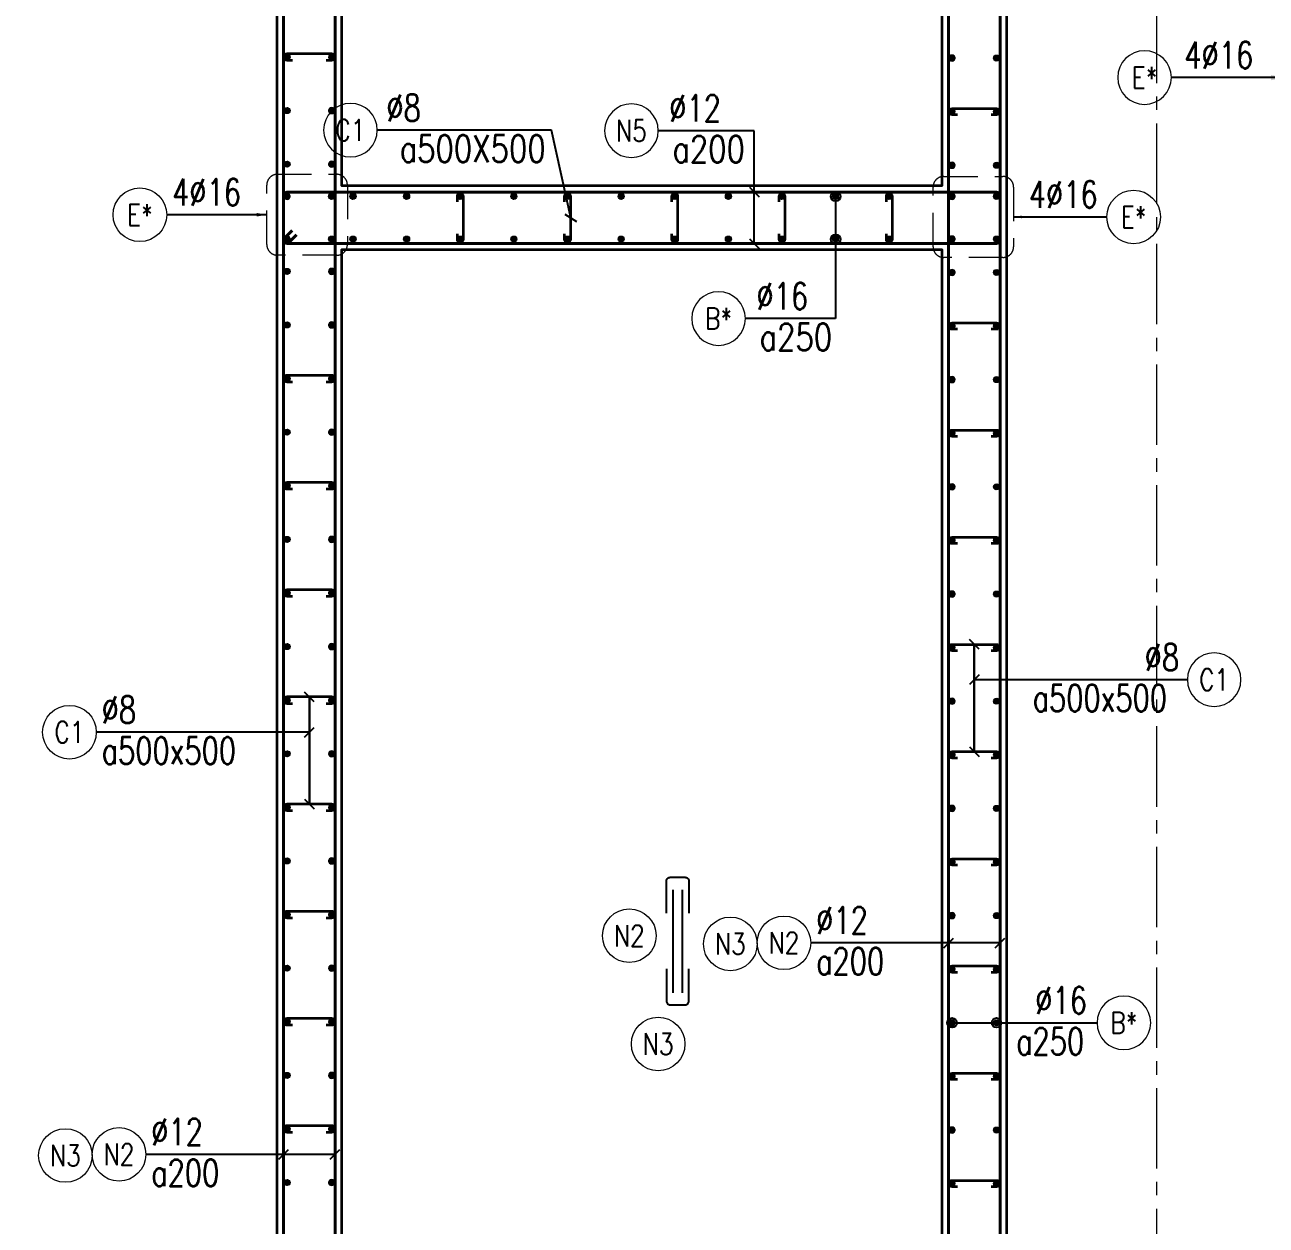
# Model space of a CAD drawing. Header units: millimetres. Extents: x 988833 to 1318015, y -9365 to 47591.
# Drawn here: x 1041164 to 1046951, y 5337 to 10936 of the extents above; entities that cross this region are included whole.
import ezdxf
from ezdxf.enums import TextEntityAlignment as Align

# ---------------------------------------------------------------- set-up
doc = ezdxf.new("R2010")
doc.units = ezdxf.units.MM
doc.header["$MEASUREMENT"] = 0
for name, pattern in [('HIDDEN', [9.525, 6.35, -3.175]), ('HIDDEN2', [4.7625, 3.175, -1.5875]), ('OF_Grid_1$0$CENTER2', [1.125, 0.75, -0.125, 0.125, -0.125])]:
    doc.linetypes.add(name, pattern=pattern)
doc.layers.get('0').update_dxf_attribs({"lineweight": 20})
doc.layers.add('Hidden', color=9, linetype='HIDDEN')
doc.layers.add('Ligature', color=1, linetype='Continuous')
for name, color, linetype, lineweight in [('KC-LEADER', 153, 'Continuous', 18), ('KC-THEP', 6, 'Continuous', 40), ('NDC_S_DIM', 1, 'Continuous', 15), ('NDC_S_HIDDEN', 8, 'HIDDEN2', 13), ('NDC_S_LEADER', 1, 'Continuous', 15), ('NDC_S_REBAR', 4, 'Continuous', 35), ('NDC_S_STIRRUP', 4, 'Continuous', 40), ('NDC_S_VN TEXT', 7, 'Continuous', 20), ('NDC_S_WALL', 6, 'Continuous', 35), ('OF_Grid_1$0$NDC_S_AXIS', 5, 'OF_Grid_1$0$CENTER2', 13)]:
    doc.layers.add(name, color=color, linetype=linetype, lineweight=lineweight)
doc.styles.add('NDC_ARIAL', font='arial.ttf', dxfattribs={"width": 0.85})
doc.styles.add('NDC_DIM', font='', dxfattribs={"width": 0.75})
doc.styles.add('NDC_EN TXT', font='romans.shx', dxfattribs={"width": 0.8})
doc.styles.get('NDC_DIM').set_extended_font_data('Dotum')
doc.dimstyles.new('NDC_1-50', dxfattribs={"dimscale": 50, "dimtxt": 2.5, "dimasz": 1, "dimexe": 1.5, "dimexo": 0, "dimgap": 0.8, "dimtad": 1, "dimdec": 0, "dimdsep": 46, "dimtxsty": 'NDC_ARIAL', "dimblk": 'DIMMARK', "dimcen": 49999.938995, "dimdle": 1.5, "dimclrd": 1, "dimclre": 1, "dimclrt": 3, "dimadec": 0, "dimazin": 0, "dimtfac": 1, "dimtdec": 0, "dimtix": 1, "dimtmove": 2, "dimatfit": 3, "dimfxl": 1, "dimarcsym": 0})
doc.dimstyles.new('NDC_dim_25', dxfattribs={"dimscale": 25, "dimtxt": 2.5, "dimasz": 1.5, "dimexe": 1.5, "dimexo": 2.5, "dimgap": 1, "dimtad": 1, "dimdec": 0, "dimzin": 0, "dimdsep": 46, "dimtxsty": 'NDC_DIM', "dimblk": 'DIMMARK', "dimcen": 0.09, "dimdle": 1.2, "dimclrd": 1, "dimclre": 1, "dimclrt": 3, "dimadec": 0, "dimazin": 0, "dimtfac": 1, "dimtdec": 0, "dimtix": 1, "dimtofl": 0, "dimtmove": 0, "dimatfit": 3, "dimfxl": 6, "dimfxlon": 1, "dimtolj": 1, "dimtzin": 0, "dimarcsym": 0})
doc.dimstyles.new('NDC_dim_30', dxfattribs={"dimscale": 30, "dimtxt": 2.5, "dimasz": 1.5, "dimexe": 1.5, "dimexo": 2.5, "dimgap": 1, "dimtad": 1, "dimdec": 0, "dimzin": 0, "dimdsep": 46, "dimtxsty": 'NDC_DIM', "dimblk": 'DIMMARK', "dimcen": 0.09, "dimdle": 1.2, "dimclrd": 1, "dimclre": 1, "dimclrt": 3, "dimadec": 0, "dimazin": 0, "dimtfac": 1, "dimtdec": 0, "dimtix": 1, "dimtofl": 0, "dimtmove": 0, "dimatfit": 3, "dimfxl": 6, "dimfxlon": 1, "dimtolj": 1, "dimtzin": 0, "dimarcsym": 0})
doc.dimstyles.new('NDC_dim_50', dxfattribs={"dimscale": 50, "dimtxt": 2.5, "dimasz": 1.5, "dimexe": 1.5, "dimexo": 2.5, "dimgap": 1, "dimtad": 1, "dimdec": 0, "dimzin": 0, "dimdsep": 46, "dimtxsty": 'NDC_DIM', "dimblk": 'DIMMARK', "dimcen": 0.09, "dimdle": 1.2, "dimclrd": 1, "dimclre": 1, "dimclrt": 3, "dimadec": 0, "dimazin": 0, "dimtfac": 1, "dimtdec": 0, "dimtix": 1, "dimtofl": 0, "dimtmove": 0, "dimatfit": 3, "dimfxl": 6, "dimfxlon": 1, "dimtolj": 1, "dimtzin": 0, "dimarcsym": 0})

# ---------------------------------------------------------------- blocks, each defined once
blk = doc.blocks.new('THEP')
at = {"layer": 'KC-LEADER', "color": 6}
blk.add_circle((0, 0), 14, dxfattribs=at)
at = {"layer": 'KC-THEP'}
for p, q in [((-14, 0), (14, 0)), ((9.9, 9.9), (-9.9, -9.9)), ((-9.9, 9.9), (9.9, -9.9)), ((0, 14), (0, -14))]:
    blk.add_line(p, q, dxfattribs=at)
blk = doc.blocks.new('DIMMARK')
at = {"layer": 'NDC_S_DIM', "color": 1}
blk.add_line((-1.5, 0), (1, 0), dxfattribs=at)
at = {"layer": 'NDC_S_DIM', "color": 2, "const_width": 0.1}
blk.add_lwpolyline([(-0.424, -0.424), (0.424, 0.424)], dxfattribs=at)
blk = doc.blocks.new('*U11')
blk.add_circle((-2.5, 0), 2.5)
at = {"layer": 'NDC_S_VN TEXT', "color": 3, "style": 'NDC_EN TXT', "width": 0.75}
for tag, p in [('DK1', (0.5, 0.85)), ('KC1', (0.5, -2.97))]:
    blk.add_attdef(tag, p, '', height=2.5, dxfattribs=at)
at = {"layer": 'NDC_S_VN TEXT', "color": 7, "style": 'NDC_EN TXT', "width": 0.8}
blk.add_attdef('SH2', text='', height=2, dxfattribs=at).set_placement((-2.5, 0), align=Align.MIDDLE)
blk = doc.blocks.new('*U12')
blk.add_circle((-2.5, 0), 2.5)
at = {"layer": 'NDC_S_VN TEXT', "color": 3, "style": 'NDC_EN TXT', "width": 0.75}
for tag, p in [('DK1', (0.5, 0.85)), ('KC1', (0.5, -2.97))]:
    blk.add_attdef(tag, p, '', height=2.5, dxfattribs=at)
at = {"layer": 'NDC_S_VN TEXT', "color": 7, "style": 'NDC_EN TXT', "width": 0.8}
blk.add_attdef('SH2', text='', height=2, dxfattribs=at).set_placement((-2.5, 0), align=Align.MIDDLE)
blk = doc.blocks.new('*U575')
at = {"layer": 'KC-THEP', "rotation": 9.66856443638095}
for p in [(0, 99.3), (0, -99.3)]:
    blk.add_blockref('THEP', p, dxfattribs=at)
blk = doc.blocks.new('*U574')
at = {"layer": 'NDC_S_HIDDEN', "color": 0, "linetype": 'ByBlock', "lineweight": -2, "transparency": 16777216}
for p in [(0, 0), (250, 0), (500, 0), (750, 0), (1000, 0), (1250, 0), (1500, 0), (1750, 0), (2000, 0), (2250, 0), (2500, 0)]:
    blk.add_blockref('*U575', p, dxfattribs=at)
blk = doc.blocks.new('*U577')
at = {"layer": 'NDC_S_REBAR'}
blk.add_lwpolyline([(-15, -75), (-15, -100, 1), (15, -100), (15, 100, 1), (-15, 100), (-15, 75)], format="xyb", dxfattribs=at)
blk = doc.blocks.new('*U576')
at = {"layer": 'NDC_S_HIDDEN', "color": 0, "linetype": 'ByBlock', "lineweight": -2, "transparency": 16777216}
for p in [(0, 0), (500, 0), (1000, 0), (1500, 0), (2000, 0)]:
    blk.add_blockref('*U577', p, dxfattribs=at)
blk = doc.blocks.new('*U9')
blk.add_circle((2.5, 0), 2.5)
at = {"layer": 'NDC_S_VN TEXT', "color": 3, "style": 'NDC_EN TXT', "width": 0.75}
blk.add_attdef('DK2', text='', height=2.5, dxfattribs=at).set_placement((-0.85, 0.85), align=Align.RIGHT)
at = {"layer": 'NDC_S_VN TEXT', "color": 7, "style": 'NDC_EN TXT', "width": 0.8}
blk.add_attdef('SH3', text='', height=2, dxfattribs=at).set_placement((2.5, 0), align=Align.MIDDLE)
blk = doc.blocks.new('*U10')
blk.add_circle((2.5, 0), 2.5)
at = {"layer": 'NDC_S_VN TEXT', "color": 3, "style": 'NDC_EN TXT'}
for tag, width, p in [('DK2', 0.75, (-0.85, 0.85)), ('KC2', 0.8, (-0.85, -2.97))]:
    blk.add_attdef(tag, text='', height=2.5, dxfattribs=dict(at, width=width)).set_placement(p, align=Align.RIGHT)
at = {"layer": 'NDC_S_VN TEXT', "color": 7, "style": 'NDC_EN TXT', "width": 0.8}
blk.add_attdef('SH3', text='', height=2, dxfattribs=at).set_placement((2.5, 0), align=Align.MIDDLE)
blk = doc.blocks.new('A$C7BC65A55')
at = {"layer": 'Ligature'}
for p, q in [((-15.2, 372, 0), (-15.2, 38.5, 0)), ((15.2, 372, 0), (15.2, 38.5, 0))]:
    blk.add_line(p, q, dxfattribs=at)
for points in [[(-36.2, 296.5), (-36.2, 400.9, -0.414214), (-24, 413.1), (24, 413.1, -0.414214), (36.2, 400.9), (36.2, 296.5)], [(-36.2, 116.5), (-36.2, 12.2, 0.414214), (-24, 0), (24, 0, 0.414214), (36.2, 12.2), (36.2, 116.5)]]:
    blk.add_lwpolyline(points, format="xyb", dxfattribs=at)
blk = doc.blocks.new('*U13')
blk.add_circle((-2.5, 0), 2.5)
at = {"layer": 'NDC_S_VN TEXT', "color": 3, "style": 'NDC_EN TXT', "width": 0.75}
blk.add_attdef('DK1', (0.5, 0.85), '', height=2.5, dxfattribs=at)
at = {"layer": 'NDC_S_VN TEXT', "color": 7, "style": 'NDC_EN TXT', "width": 0.8}
blk.add_attdef('SH2', text='', height=2, dxfattribs=at).set_placement((-2.5, 0), align=Align.MIDDLE)

msp = doc.modelspace()

# ---------------------------------------------------------------- linework, layer by layer
for centre in [(1043982, 6686.9), (1044453, 6648.7), (1044116.4, 6181.9), (1041353, 5661.8)]:
    msp.add_circle(centre, 125)
at = {"layer": 'NDC_S_HIDDEN', "ltscale": 50}
for points in [[(1042341.8, 10238.5), (1042617.7, 10238.5, -0.414214), (1042667.7, 10188.5), (1042667.7, 9911, -0.414214), (1042617.7, 9861), (1042341.8, 9861, -0.414214), (1042291.8, 9911), (1042291.8, 10188.5, -0.414214)], [(1045447.8, 10228.3), (1045723.7, 10228.3, -0.414214), (1045773.7, 10178.3), (1045773.7, 9900.7, -0.414214), (1045723.7, 9850.7), (1045447.8, 9850.7, -0.414214), (1045397.8, 9900.7), (1045397.8, 10178.3, -0.414214)]]:
    msp.add_lwpolyline(points, format="xyb", close=True, dxfattribs=at)
at = {"layer": 'NDC_S_REBAR'}
for points in [[(1042568.8, 10770.6), (1042593.8, 10770.6, 1), (1042593.8, 10800.6), (1042386.8, 10800.6, 1), (1042386.8, 10770.6), (1042411.8, 10770.6)], [(1045511.8, 10515.7), (1045486.8, 10515.7, -1), (1045486.8, 10545.7), (1045693.8, 10545.7, -1), (1045693.8, 10515.7), (1045668.8, 10515.7)], [(1045511.8, 9515.7), (1045486.8, 9515.7, -1), (1045486.8, 9545.7), (1045693.8, 9545.7, -1), (1045693.8, 9515.7), (1045668.8, 9515.7)], [(1042568.8, 9270.6), (1042593.8, 9270.6, 1), (1042593.8, 9300.6), (1042386.8, 9300.6, 1), (1042386.8, 9270.6), (1042411.8, 9270.6)], [(1045511.8, 9015.7), (1045486.8, 9015.7, -1), (1045486.8, 9045.7), (1045693.8, 9045.7, -1), (1045693.8, 9015.7), (1045668.8, 9015.7)], [(1042568.8, 8770.6), (1042593.8, 8770.6, 1), (1042593.8, 8800.6), (1042386.8, 8800.6, 1), (1042386.8, 8770.6), (1042411.8, 8770.6)], [(1045511.8, 8515.7), (1045486.8, 8515.7, -1), (1045486.8, 8545.7), (1045693.8, 8545.7, -1), (1045693.8, 8515.7), (1045668.8, 8515.7)], [(1042568.8, 8270.6), (1042593.8, 8270.6, 1), (1042593.8, 8300.6), (1042386.8, 8300.6, 1), (1042386.8, 8270.6), (1042411.8, 8270.6)], [(1045511.8, 8015.7), (1045486.8, 8015.7, -1), (1045486.8, 8045.7), (1045693.8, 8045.7, -1), (1045693.8, 8015.7), (1045668.8, 8015.7)], [(1042568.8, 7770.6), (1042593.8, 7770.6, 1), (1042593.8, 7800.6), (1042386.8, 7800.6, 1), (1042386.8, 7770.6), (1042411.8, 7770.6)], [(1045511.8, 7515.7), (1045486.8, 7515.7, -1), (1045486.8, 7545.7), (1045693.8, 7545.7, -1), (1045693.8, 7515.7), (1045668.8, 7515.7)], [(1042568.8, 7270.6), (1042593.8, 7270.6, 1), (1042593.8, 7300.6), (1042386.8, 7300.6, 1), (1042386.8, 7270.6), (1042411.8, 7270.6)], [(1045511.8, 7015.7), (1045486.8, 7015.7, -1), (1045486.8, 7045.7), (1045693.8, 7045.7, -1), (1045693.8, 7015.7), (1045668.8, 7015.7)], [(1042568.8, 6770.6), (1042593.8, 6770.6, 1), (1042593.8, 6800.6), (1042386.8, 6800.6, 1), (1042386.8, 6770.6), (1042411.8, 6770.6)], [(1045511.8, 6515.7), (1045486.8, 6515.7, -1), (1045486.8, 6545.7), (1045693.8, 6545.7, -1), (1045693.8, 6515.7), (1045668.8, 6515.7)], [(1042568.8, 6270.6), (1042593.8, 6270.6, 1), (1042593.8, 6300.6), (1042386.8, 6300.6, 1), (1042386.8, 6270.6), (1042411.8, 6270.6)], [(1045511.8, 6015.7), (1045486.8, 6015.7, -1), (1045486.8, 6045.7), (1045693.8, 6045.7, -1), (1045693.8, 6015.7), (1045668.8, 6015.7)], [(1042568.8, 5770.6), (1042593.8, 5770.6, 1), (1042593.8, 5800.6), (1042386.8, 5800.6, 1), (1042386.8, 5770.6), (1042411.8, 5770.6)], [(1045511.8, 5515.7), (1045486.8, 5515.7, -1), (1045486.8, 5545.7), (1045693.8, 5545.7, -1), (1045693.8, 5515.7), (1045668.8, 5515.7)]]:
    msp.add_lwpolyline(points, format="xyb", dxfattribs=at)
at = {"layer": 'NDC_S_STIRRUP'}
for points in [[(1042410.3, 575.6), (1042370.3, 535.6, 0.414214), (1042390.3, 515.6), (1042590.3, 515.6, 0.414214), (1042610.3, 535.6), (1042610.3, 12835.6, 0.414214), (1042590.3, 12855.6), (1042390.3, 12855.6, 0.414214), (1042370.3, 12835.6), (1042370.3, 535.6, 0.414214), (1042390.3, 515.6), (1042430.3, 555.6)], [(1045670.3, 575.6), (1045710.3, 535.6, -0.414214), (1045690.3, 515.6), (1045490.3, 515.6, -0.414214), (1045470.3, 535.6), (1045470.3, 12835.6, -0.414214), (1045490.3, 12855.6), (1045690.3, 12855.6, -0.414214), (1045710.3, 12835.6), (1045710.3, 535.6, -0.414214), (1045690.3, 515.6), (1045650.3, 555.6)], [(1042430.3, 9955.6), (1042390.3, 9915.6, -0.414214), (1042370.3, 9935.6), (1042370.3, 10135.6, -0.414214), (1042390.3, 10155.6), (1045690.3, 10155.6, -0.414214), (1045710.3, 10135.6), (1045710.3, 9935.6, -0.414358), (1045690.3, 9915.6), (1042390.3, 9915.6, -0.414214), (1042370.3, 9935.6), (1042410.3, 9975.6)]]:
    msp.add_lwpolyline(points, format="xyb", dxfattribs=at)
at = {"layer": 'NDC_S_WALL'}
for points in [[(1042340.9, 985.6), (1042340.9, 12385.6), (1042340.9, 12385.6), (1039640.9, 12385.6), (1039640.9, 11735.6), (1039340.9, 11735.6), (1039340.9, 12885.6), (1044238.5, 12885.6), (1044238.5, 12885.6), (1044238.5, 12385.6), (1044238.5, 12385.6), (1042640.9, 12385.6), (1042640.9, 12385.6), (1042640.9, 10185.6), (1045440.9, 10185.6), (1045440.9, 12385.6), (1045340.9, 12385.6), (1045340.9, 12385.6), (1045340.9, 12885.6), (1045340.9, 12885.6), (1045740.9, 12885.6), (1045740.9, 12885.6), (1045740.9, 3485.6)], [(1045440.9, 485.6), (1045440.9, 9885.6), (1042640.9, 9885.6), (1042640.9, 9885.6), (1042640.9, 2835.6)]]:
    msp.add_lwpolyline(points, dxfattribs=at)
at = {"layer": 'OF_Grid_1$0$NDC_S_AXIS', "ltscale": 500}
msp.add_line((1046441.9, -1148.8), (1046441.9, 14547.4), dxfattribs=at)

# ---------------------------------------------------------------- block references
at = {"layer": 'Hidden', "xscale": 1.44, "yscale": 1.44, "zscale": 1.44}
msp.add_blockref('A$C7BC65A55', (1044207.1, 6364.6, 0), dxfattribs=at)
at = {"layer": 'KC-THEP'}
for p, rotation in [((1042386.8, 10785.6), 189.6685644363809), ((1045693.8, 10780.7), 9.66856443638095), ((1042386.8, 10535.6), 189.6685644363809), ((1045693.8, 10530.7), 9.66856443638095), ((1042386.8, 10285.6), 189.6685644363809), ((1045693.8, 10280.7), 9.66856443638095), ((1042593.8, 10135.2), 9.668564436354272), ((1045693.8, 10135.2), 9.668564436380926), ((1042593.8, 9936.6), 9.668564436354272), ((1045693.8, 9936.6), 9.668564436380926), ((1042386.8, 9785.6), 189.6685644363809), ((1045693.8, 9780.7), 9.66856443638095), ((1042386.8, 9535.6), 189.6685644363809), ((1045693.8, 9530.7), 9.66856443638095), ((1042386.8, 9285.6), 189.6685644363809), ((1045693.8, 9280.7), 9.66856443638095), ((1042386.8, 9035.6), 189.6685644363809), ((1045693.8, 9030.7), 9.66856443638095), ((1042386.8, 8785.6), 189.6685644363809), ((1045693.8, 8780.7), 9.66856443638095), ((1042386.8, 8535.6), 189.6685644363809), ((1045693.8, 8530.7), 9.66856443638095), ((1042386.8, 8285.6), 189.6685644363809), ((1045693.8, 8280.7), 9.66856443638095), ((1042386.8, 8035.6), 189.6685644363809), ((1045693.8, 8030.7), 9.66856443638095), ((1042386.8, 7785.6), 189.6685644363809), ((1045693.8, 7780.7), 9.66856443638095), ((1042386.8, 7535.6), 189.6685644363809), ((1045693.8, 7530.7), 9.66856443638095), ((1042386.8, 7285.6), 189.6685644363809), ((1045693.8, 7280.7), 9.66856443638095), ((1042386.8, 7035.6), 189.6685644363809), ((1045693.8, 7030.7), 9.66856443638095), ((1042386.8, 6785.6), 189.6685644363809), ((1045693.8, 6780.7), 9.66856443638095), ((1042386.8, 6535.6), 189.6685644363809), ((1045693.8, 6530.7), 9.66856443638095), ((1042386.8, 6285.6), 189.6685644363809), ((1045693.8, 6280.7), 9.66856443638095), ((1042386.8, 6035.6), 189.6685644363809), ((1045693.8, 6030.7), 9.66856443638095), ((1042386.8, 5785.6), 189.6685644363809), ((1045693.8, 5780.7), 9.66856443638095), ((1042386.8, 5535.6), 189.6685644363809), ((1045693.8, 5530.7), 9.66856443638095)]:
    msp.add_blockref('THEP', p, dxfattribs=dict(at, rotation=rotation))
at = {"layer": 'KC-THEP', "xscale": -1}
for p, rotation in [((1042593.8, 10785.6), 170.331435563619), ((1045486.8, 10780.7), 350.3314355636191), ((1042593.8, 10535.6), 170.331435563619), ((1045486.8, 10530.7), 350.3314355636191), ((1042593.8, 10285.6), 170.331435563619), ((1045486.8, 10280.7), 350.3314355636191), ((1042386.8, 10135.2), 350.3314355636191), ((1045486.8, 10135.2), 350.3314355636191), ((1042386.8, 9936.6), 350.3314355636191), ((1045486.8, 9936.6), 350.3314355636191), ((1042593.8, 9785.6), 170.331435563619), ((1045486.8, 9780.7), 350.3314355636191), ((1042593.8, 9535.6), 170.331435563619), ((1045486.8, 9530.7), 350.3314355636191), ((1042593.8, 9285.6), 170.331435563619), ((1045486.8, 9280.7), 350.3314355636191), ((1042593.8, 9035.6), 170.331435563619), ((1045486.8, 9030.7), 350.3314355636191), ((1042593.8, 8785.6), 170.331435563619), ((1045486.8, 8780.7), 350.3314355636191), ((1042593.8, 8535.6), 170.331435563619), ((1045486.8, 8530.7), 350.3314355636191), ((1042593.8, 8285.6), 170.331435563619), ((1045486.8, 8280.7), 350.3314355636191), ((1042593.8, 8035.6), 170.331435563619), ((1045486.8, 8030.7), 350.3314355636191), ((1042593.8, 7785.6), 170.331435563619), ((1045486.8, 7780.7), 350.3314355636191), ((1042593.8, 7535.6), 170.331435563619), ((1045486.8, 7530.7), 350.3314355636191), ((1042593.8, 7285.6), 170.331435563619), ((1045486.8, 7280.7), 350.3314355636191), ((1042593.8, 7035.6), 170.331435563619), ((1045486.8, 7030.7), 350.3314355636191), ((1042593.8, 6785.6), 170.331435563619), ((1045486.8, 6780.7), 350.3314355636191), ((1042593.8, 6535.6), 170.331435563619), ((1045486.8, 6530.7), 350.3314355636191), ((1042593.8, 6285.6), 170.331435563619), ((1045486.8, 6280.7), 350.3314355636191), ((1042593.8, 6035.6), 170.331435563619), ((1045486.8, 6030.7), 350.3314355636191), ((1042593.8, 5785.6), 170.331435563619), ((1045486.8, 5780.7), 350.3314355636191), ((1042593.8, 5535.6), 170.331435563619), ((1045486.8, 5530.7), 350.3314355636191)]:
    msp.add_blockref('THEP', p, dxfattribs=dict(at, rotation=rotation))
at = {"layer": 'NDC_S_HIDDEN'}
for name, p in [('*U574', (1042693.8, 10035.9)), ('*U576', (1043193.8, 10035.2))]:
    msp.add_blockref(name, p, dxfattribs=at)
at = {"layer": 'NDC_S_VN TEXT'}
ref = msp.add_blockref('*U9', (1046509, 10689.7), dxfattribs=dict(at, xscale=-50, yscale=50, zscale=50))
ref.add_attrib('SH3', 'E*', dxfattribs={"color": 7, "height": 100, "style": 'NDC_EN TXT', "width": 0.8}).set_placement((1046384, 10689.7), align=Align.MIDDLE)
ref.add_attrib('DK2', '4%%C16', dxfattribs={"color": 3, "height": 125, "style": 'NDC_EN TXT', "width": 0.75}).set_placement((1046890.8, 10731.9), align=Align.RIGHT)
ref = msp.add_blockref('*U10', (1042807, 10444.2), dxfattribs=dict(at, xscale=-50, yscale=50, zscale=50))
ref.add_attrib('SH3', 'C1', dxfattribs={"color": 7, "height": 100, "style": 'NDC_EN TXT', "width": 0.8}).set_placement((1042682, 10444.2), align=Align.MIDDLE)
ref.add_attrib('DK2', '%%c8', dxfattribs={"color": 3, "height": 125, "style": 'NDC_EN TXT', "width": 0.75}).set_placement((1043010.2, 10486.4), align=Align.RIGHT)
ref.add_attrib('KC2', 'a500X500', dxfattribs={"color": 3, "height": 125, "style": 'NDC_EN TXT', "width": 0.8}).set_placement((1043592.4, 10295.5), align=Align.RIGHT)
ref = msp.add_blockref('*U10', (1044116.8, 10442), dxfattribs=dict(at, xscale=-50, yscale=50, zscale=50))
ref.add_attrib('SH3', 'N5', dxfattribs={"color": 7, "height": 100, "style": 'NDC_EN TXT', "width": 0.8}).set_placement((1043991.8, 10442), align=Align.MIDDLE)
ref.add_attrib('DK2', '%%C12', dxfattribs={"color": 3, "height": 125, "style": 'NDC_EN TXT', "width": 0.75}).set_placement((1044409.3, 10484.3), align=Align.RIGHT)
ref.add_attrib('KC2', 'a200', dxfattribs={"color": 3, "height": 125, "style": 'NDC_EN TXT', "width": 0.8}).set_placement((1044521.2, 10293.4), align=Align.RIGHT)
at = {"layer": 'NDC_S_VN TEXT', "xscale": 50, "yscale": 50, "zscale": 50}
for name, p, values in [('*U13', (1041825.4, 10049.8), {'SH2': 'E*', 'DK1': '4%%C16'}), ('*U9', (1046208.2, 10039.5), {'SH3': 'E*', 'DK2': '4%%C16'}), ('*U12', (1041497, 7636.2), {'SH2': 'C1', 'DK1': '%%c8', 'KC1': 'a500x500'}), ('*U11', (1044827.9, 6653.9), {'SH2': 'N2', 'DK1': '%%C12', 'KC1': 'a200'}), ('*U11', (1041727.9, 5667), {'SH2': 'N2', 'DK1': '%%C12', 'KC1': 'a200'})]:
    msp.add_blockref(name, p, dxfattribs=at).add_auto_attribs(values)
at = {"layer": 'NDC_S_VN TEXT'}
ref = msp.add_blockref('*U10', (1044523.2, 9565.5), dxfattribs=dict(at, xscale=-50, yscale=50, zscale=50))
ref.add_attrib('SH3', 'B*', dxfattribs={"color": 7, "height": 100, "style": 'NDC_EN TXT', "width": 0.8}).set_placement((1044398.2, 9565.5), align=Align.MIDDLE)
ref.add_attrib('DK2', '%%C16', dxfattribs={"color": 3, "height": 125, "style": 'NDC_EN TXT', "width": 0.75}).set_placement((1044815.7, 9607.7), align=Align.RIGHT)
ref.add_attrib('KC2', 'a250', dxfattribs={"color": 3, "height": 125, "style": 'NDC_EN TXT', "width": 0.8}).set_placement((1044927.6, 9416.8), align=Align.RIGHT)
ref = msp.add_blockref('*U12', (1046583.6, 7881.3), dxfattribs=dict(at, xscale=-50, yscale=50, zscale=50))
ref.add_attrib('SH2', 'C1', dxfattribs={"color": 7, "height": 100, "style": 'NDC_EN TXT', "width": 0.8}).set_placement((1046708.6, 7881.3), align=Align.MIDDLE)
ref.add_attrib('DK1', '%%c8', (1046384.5, 7923.6), dxfattribs={"color": 3, "height": 125, "style": 'NDC_EN TXT', "width": 0.75})
ref.add_attrib('KC1', 'a500x500', (1045862.2, 7732.7), dxfattribs={"color": 3, "height": 125, "style": 'NDC_EN TXT', "width": 0.75})
ref = msp.add_blockref('*U11', (1046162.7, 6280.7), dxfattribs=dict(at, xscale=-50, yscale=50, zscale=50))
ref.add_attrib('SH2', 'B*', dxfattribs={"color": 7, "height": 100, "style": 'NDC_EN TXT', "width": 0.8}).set_placement((1046287.7, 6280.7), align=Align.MIDDLE)
ref.add_attrib('DK1', '%%C16', (1045874.4, 6323), dxfattribs={"color": 3, "height": 125, "style": 'NDC_EN TXT', "width": 0.75})
ref.add_attrib('KC1', 'a250', (1045785.1, 6132.1), dxfattribs={"color": 3, "height": 125, "style": 'NDC_EN TXT', "width": 0.75})

# ---------------------------------------------------------------- texts
at = {"layer": 'NDC_S_VN TEXT', "color": 7, "style": 'NDC_EN TXT', "width": 0.8}
for tag, p in [('N2', (1043982, 6686.9)), ('N3', (1044453, 6648.7)), ('N3', (1044116.4, 6181.9)), ('N3', (1041353, 5661.8))]:
    msp.add_attdef(tag, text='3', height=100, dxfattribs=at).set_placement(p, align=Align.MIDDLE)

# ---------------------------------------------------------------- leaders
at = {"layer": 'NDC_S_LEADER'}
for points, dimstyle, override in [([(1047047.8, 10689.5), (1046509, 10689.5)], 'NDC_dim_50', {"dimgap": 1, "dimtad": 0}), ([(1043708.8, 10035.2), (1043619.9, 10444.2), (1042807, 10444.2)], 'NDC_dim_30', {"dimtad": 0, "dimldrblk": 'Oblique'}), ([(1044564.2, 9915.2), (1044564.2, 10441.8), (1044116.8, 10441.8)], 'NDC_dim_30', {"dimgap": 1, "dimtad": 0, "dimldrblk": 'Oblique'}), ([(1044564.2, 10155.2), (1044564.2, 10441.8), (1044116.8, 10441.8)], 'NDC_dim_30', {"dimtad": 0, "dimldrblk": 'Oblique'}), ([(1044943.8, 10135.2), (1044943.8, 9565.3), (1044523.2, 9565.3)], 'NDC_dim_30', {"dimgap": 1, "dimtad": 0, "dimldrblk": 'Origin'}), ([(1045773.7, 10039.5), (1046208.2, 10039.5)], 'NDC_dim_25', {"dimgap": 1, "dimtad": 0}), ([(1044943.8, 9935.2), (1044943.8, 9565.3), (1044523.2, 9565.3)], 'NDC_dim_30', {"dimgap": 1, "dimtad": 0, "dimldrblk": 'Origin'}), ([(1045590.3, 8045.7), (1045590.3, 7545.7)], 'NDC_dim_30', {"dimtad": 0, "dimldrblk": 'Oblique'}), ([(1045590.3, 7545.7), (1045590.3, 8045.7)], 'NDC_dim_30', {"dimtad": 0, "dimldrblk": 'Oblique'}), ([(1045590.3, 7881.3), (1046583.6, 7881.3)], 'NDC_dim_30', {"dimtad": 0, "dimldrblk": 'Oblique'}), ([(1042490.3, 7800.6), (1042490.3, 7300.6)], 'NDC_dim_30', {"dimtad": 0, "dimldrblk": 'Oblique'}), ([(1042490.3, 7300.6), (1042490.3, 7800.6)], 'NDC_dim_30', {"dimtad": 0, "dimldrblk": 'Oblique'}), ([(1042490.3, 7636.2), (1041497, 7636.2)], 'NDC_dim_30', {"dimtad": 0, "dimldrblk": 'Oblique'}), ([(1045710.3, 6653.7), (1044827.9, 6653.7)], 'NDC_dim_30', {"dimtad": 0, "dimldrblk": 'Oblique'}), ([(1045470.3, 6653.7), (1044827.9, 6653.7)], 'NDC_dim_30', {"dimtad": 0, "dimldrblk": 'Oblique'}), ([(1045486.8, 6280.7), (1046162.7, 6280.7)], 'NDC_dim_30', {"dimtad": 0, "dimldrblk": 'Origin'}), ([(1045693.8, 6280.7), (1046162.7, 6280.7)], 'NDC_dim_30', {"dimtad": 0, "dimldrblk": 'Origin'}), ([(1042610.3, 5666.8), (1041727.9, 5666.8)], 'NDC_dim_30', {"dimtad": 0, "dimldrblk": 'Oblique'}), ([(1042370.3, 5666.8), (1041727.9, 5666.8)], 'NDC_dim_30', {"dimtad": 0, "dimldrblk": 'Oblique'})]:
    msp.add_leader(points, dimstyle=dimstyle, override=override, dxfattribs=at)
msp.add_leader([(1042294, 10049.8), (1041825.4, 10049.8)], dimstyle='NDC_1-50', dxfattribs=at)

doc.saveas('drawing.dxf')
